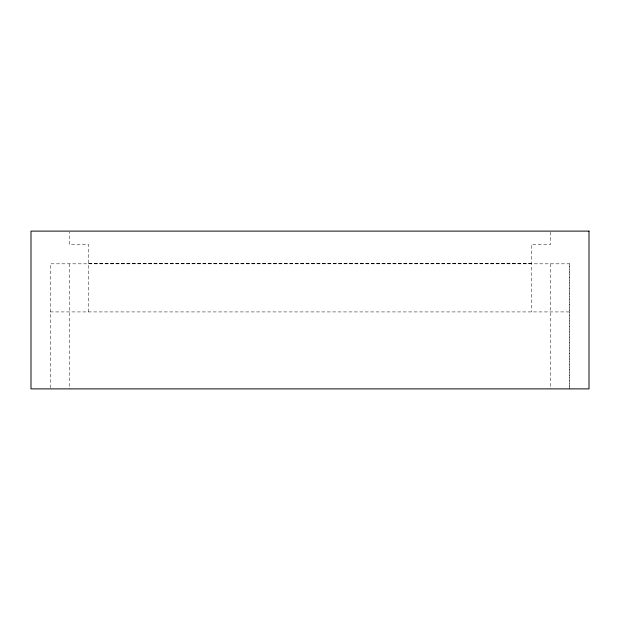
<?xml version="1.0" encoding="UTF-8"?>
<svg xmlns="http://www.w3.org/2000/svg" width="620" height="620" viewBox="0 0 620 620"><rect width="100%" height="100%" fill="white"/><g stroke="black" fill="none" stroke-linecap="round" stroke-linejoin="round"><path stroke-width="0.46" stroke-dasharray="3.1 2.33" d="M88.722 263.601L531.278 263.601M88.722 263.717L531.278 263.717M50.243 311.922L569.757 311.922M569.757 388.887L569.757 263.818L50.243 263.818L50.243 388.887M569.594 263.818L569.594 388.887M550.514 232.074L550.514 244.582L531.278 244.582L531.278 311.922M550.514 263.818L550.514 388.887M88.722 311.922L88.722 244.582L69.486 244.582L69.486 232.074M69.486 263.818L69.486 388.887"/><path stroke-width="0.93" d="M589 231.113L31 231.113L31 388.887L589 388.887L589 231.113"/></g></svg>
